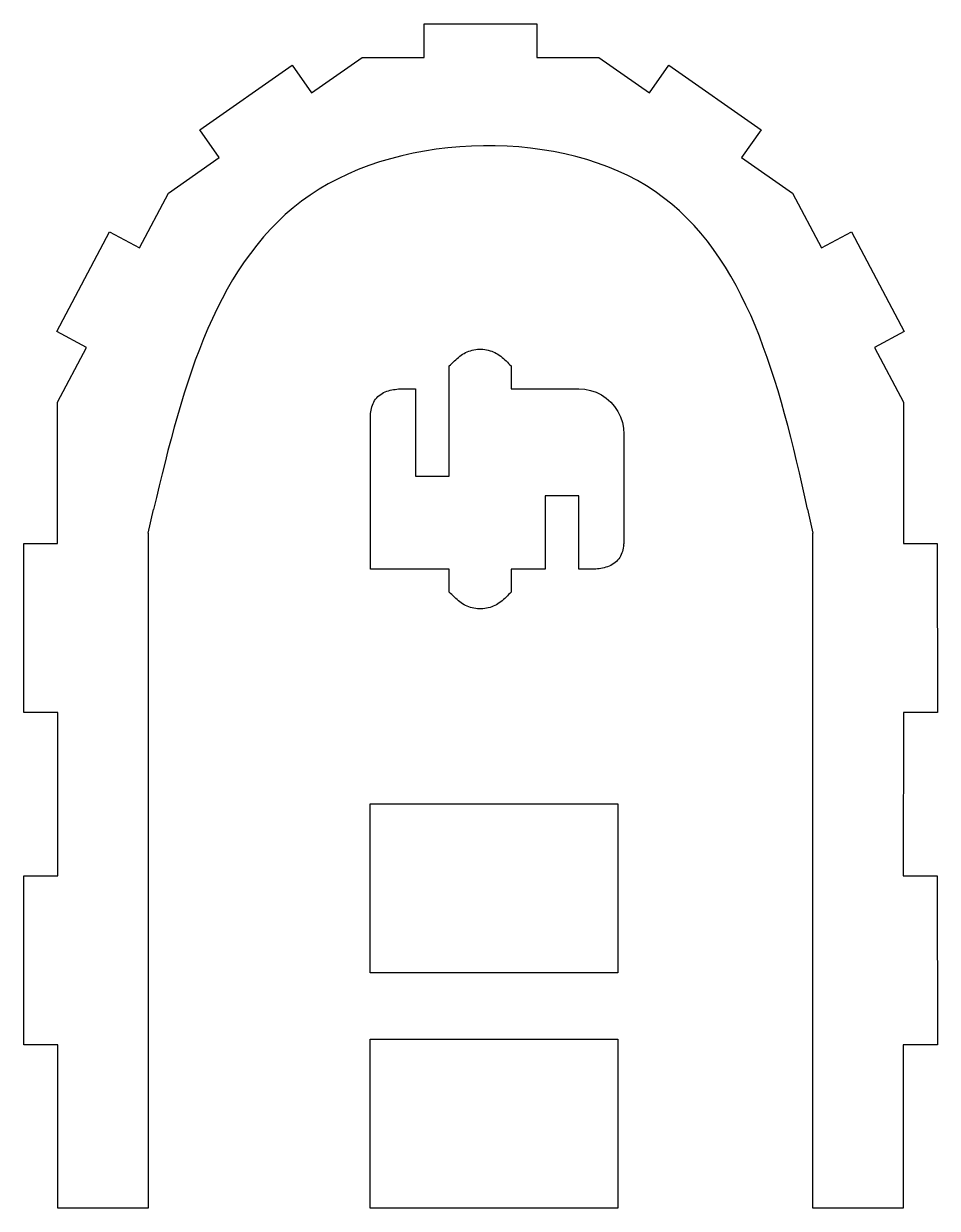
# Model space of a CAD drawing. Extents: x -3475 to 3475, y -2114 to 2114.
# Drawn here: x -2461 to -1681, y 105 to 1116 of the extents above; entities that cross this region are included whole.
import ezdxf

# ---------------------------------------------------------------- set-up
doc = ezdxf.new("R2010")
doc.units = 0
doc.header["$MEASUREMENT"] = 0
doc.layers.get('0').update_dxf_attribs({"linetype": 'CONTINUOUS'})

msp = doc.modelspace()

# ---------------------------------------------------------------- linework, layer by layer
for p, q in [((-2118.9, 1115.9), (-2022.8, 1115.9)), ((-2118.9, 1087), (-2118.9, 1115.9)), ((-2022.8, 1115.9), (-2022.8, 1087)), ((-2214.9, 1056.9), (-2171.7, 1087.1)), ((-2171.7, 1087.1), (-2118.9, 1087)), ((-2022.8, 1087), (-1970, 1087.1)), ((-1970, 1087.1), (-1926.7, 1056.9)), ((-2310.3, 1025.4), (-2231.5, 1080.5)), ((-2231.5, 1080.5), (-2214.9, 1056.9)), ((-1926.7, 1056.9), (-1910.2, 1080.5)), ((-1910.2, 1080.5), (-1831.4, 1025.4)), ((-2293.7, 1001.7), (-2310.3, 1025.4)), ((-1831.4, 1025.4), (-1848, 1001.7)), ((-2088.5, 1010.9), (-2098.6, 1010)), ((-2078.4, 1011.5), (-2088.5, 1010.9)), ((-2068.3, 1011.8), (-2078.4, 1011.5)), ((-2058.2, 1011.7), (-2068.3, 1011.8)), ((-2048.1, 1011.4), (-2058.2, 1011.7)), ((-2038.1, 1010.7), (-2048.1, 1011.4)), ((-2028.1, 1009.7), (-2038.1, 1010.7)), ((-2337, 971.4), (-2293.7, 1001.7)), ((-2147.6, 1000.7), (-2157, 997.9)), ((-2138, 1003.2), (-2147.6, 1000.7)), ((-2128.3, 1005.4), (-2138, 1003.2)), ((-2118.5, 1007.2), (-2128.3, 1005.4)), ((-2108.6, 1008.8), (-2118.5, 1007.2)), ((-2098.6, 1010), (-2108.6, 1008.8)), ((-2018.3, 1008.4), (-2028.1, 1009.7)), ((-2008.5, 1006.8), (-2018.3, 1008.4)), ((-1998.9, 1004.8), (-2008.5, 1006.8)), ((-1989.4, 1002.5), (-1998.9, 1004.8)), ((-1980.1, 999.9), (-1989.4, 1002.5)), ((-1848, 1001.7), (-1804.7, 971.4)), ((-2175.2, 991.4), (-2183.9, 987.6)), ((-2166.2, 994.8), (-2175.2, 991.4)), ((-2157, 997.9), (-2166.2, 994.8)), ((-1971, 997), (-1980.1, 999.9)), ((-1962.1, 993.8), (-1971, 997)), ((-1953.5, 990.2), (-1962.1, 993.8)), ((-2192.4, 983.6), (-2200.7, 979.2)), ((-2183.9, 987.6), (-2192.4, 983.6)), ((-1945.1, 986.3), (-1953.5, 990.2)), ((-1937, 982), (-1945.1, 986.3)), ((-1929.2, 977.5), (-1937, 982)), ((-2361.8, 924.6), (-2337, 971.4)), ((-2208.6, 974.6), (-2216.2, 969.6)), ((-2200.7, 979.2), (-2208.6, 974.6)), ((-1921.8, 972.6), (-1929.2, 977.5)), ((-1914.6, 967.4), (-1921.8, 972.6)), ((-1804.7, 971.4), (-1779.9, 924.6)), ((-2223.6, 964.4), (-2230.6, 958.8)), ((-2216.2, 969.6), (-2223.6, 964.4)), ((-1907.7, 961.9), (-1914.6, 967.4)), ((-1901.1, 956.1), (-1907.7, 961.9)), ((-2237.4, 953), (-2243.9, 946.9)), ((-2230.6, 958.8), (-2237.4, 953)), ((-1894.7, 950.1), (-1901.1, 956.1)), ((-1888.6, 943.7), (-1894.7, 950.1)), ((-2250.1, 940.5), (-2256, 933.9)), ((-2243.9, 946.9), (-2250.1, 940.5)), ((-1882.8, 937.1), (-1888.6, 943.7)), ((-2432.4, 853.3), (-2387.3, 938.2)), ((-2387.3, 938.2), (-2361.8, 924.6)), ((-2256, 933.9), (-2261.8, 927)), ((-1877.2, 930.2), (-1882.8, 937.1)), ((-1871.9, 923.1), (-1877.2, 930.2)), ((-1779.9, 924.6), (-1754.4, 938.2)), ((-1754.4, 938.2), (-1709.2, 853.3)), ((-2267.2, 919.9), (-2272.5, 912.6)), ((-2261.8, 927), (-2267.2, 919.9)), ((-1866.8, 915.8), (-1871.9, 923.1)), ((-2272.5, 912.6), (-2277.5, 905.1)), ((-1861.9, 908.2), (-1866.8, 915.8)), ((-2277.5, 905.1), (-2282.3, 897.3)), ((-1857.2, 900.4), (-1861.9, 908.2)), ((-1852.7, 892.4), (-1857.2, 900.4)), ((-2282.3, 897.3), (-2286.9, 889.4)), ((-1848.4, 884.1), (-1852.7, 892.4)), ((-2291.3, 881.2), (-2295.5, 872.9)), ((-2286.9, 889.4), (-2291.3, 881.2)), ((-1844.3, 875.7), (-1848.4, 884.1)), ((-2295.5, 872.9), (-2299.6, 864.4)), ((-1840.3, 867.1), (-1844.3, 875.7)), ((-2299.6, 864.4), (-2303.5, 855.7)), ((-1836.6, 858.4), (-1840.3, 867.1)), ((-2406.9, 839.7), (-2432.4, 853.3)), ((-2303.5, 855.7), (-2307.2, 846.9)), ((-1832.9, 849.4), (-1836.6, 858.4)), ((-1829.5, 840.3), (-1832.9, 849.4)), ((-1709.2, 853.3), (-1734.7, 839.7)), ((-2431.8, 793), (-2406.9, 839.7)), ((-2307.2, 846.9), (-2310.7, 837.9)), ((-1826.2, 831.1), (-1829.5, 840.3)), ((-1734.7, 839.7), (-1709.9, 793)), ((-2310.7, 837.9), (-2314.2, 828.8)), ((-2093.1, 828.2), (-2092, 829.2)), ((-2092, 829.2), (-2090.8, 830.2)), ((-2090.8, 830.2), (-2089.7, 831.2)), ((-2089.7, 831.2), (-2088.5, 832.1)), ((-2088.5, 832.1), (-2087.3, 833)), ((-2087.3, 833), (-2086.1, 833.8)), ((-2086.1, 833.8), (-2084.8, 834.6)), ((-2084.8, 834.6), (-2083.5, 835.3)), ((-2083.5, 835.3), (-2082.1, 835.9)), ((-2082.1, 835.9), (-2080.8, 836.5)), ((-2080.8, 836.5), (-2079.3, 836.9)), ((-2079.3, 836.9), (-2077.9, 837.4)), ((-2077.9, 837.4), (-2076.4, 837.7)), ((-2076.4, 837.7), (-2074.9, 837.9)), ((-2074.9, 837.9), (-2073.3, 838.1)), ((-2073.3, 838.1), (-2071.8, 838.2)), ((-2071.8, 838.2), (-2070.3, 838.2)), ((-2070.3, 838.2), (-2068.7, 838.1)), ((-2068.7, 838.1), (-2067.2, 837.9)), ((-2067.2, 837.9), (-2065.7, 837.7)), ((-2065.7, 837.7), (-2064.2, 837.4)), ((-2064.2, 837.4), (-2062.7, 836.9)), ((-2062.7, 836.9), (-2061.3, 836.5)), ((-2061.3, 836.5), (-2059.9, 835.9)), ((-2059.9, 835.9), (-2058.6, 835.3)), ((-2058.6, 835.3), (-2057.3, 834.6)), ((-2057.3, 834.6), (-2056, 833.8)), ((-2056, 833.8), (-2054.8, 833)), ((-2054.8, 833), (-2053.6, 832.1)), ((-2053.6, 832.1), (-2052.4, 831.2)), ((-2052.4, 831.2), (-2051.2, 830.2)), ((-2051.2, 830.2), (-2050.1, 829.2)), ((-2050.1, 829.2), (-2049, 828.2)), ((-1823, 821.7), (-1826.2, 831.1)), ((-2317.4, 819.5), (-2320.6, 810.1)), ((-2314.2, 828.8), (-2317.4, 819.5)), ((-2097.5, 823.9), (-2096.4, 824.9)), ((-2097.5, 729.8), (-2097.5, 823.9)), ((-2096.4, 824.9), (-2095.3, 826)), ((-2095.3, 826), (-2094.2, 827.1)), ((-2094.2, 827.1), (-2093.1, 828.2)), ((-2049, 828.2), (-2047.9, 827.1)), ((-2047.9, 827.1), (-2046.8, 826)), ((-2046.8, 826), (-2045.7, 824.9)), ((-2045.7, 824.9), (-2044.6, 823.9)), ((-2044.6, 823.9), (-2044.6, 804.3)), ((-1819.9, 812.2), (-1823, 821.7)), ((-2320.6, 810.1), (-2323.7, 800.6)), ((-1816.9, 802.6), (-1819.9, 812.2)), ((-2323.7, 800.6), (-2326.6, 791.1)), ((-2158.3, 797.8), (-2157.2, 798.7)), ((-2157.2, 798.7), (-2156, 799.6)), ((-2156, 799.6), (-2154.8, 800.4)), ((-2154.8, 800.4), (-2153.5, 801.1)), ((-2153.5, 801.1), (-2152.1, 801.8)), ((-2152.1, 801.8), (-2150.8, 802.3)), ((-2150.8, 802.3), (-2149.4, 802.7)), ((-2149.4, 802.7), (-2148, 803.1)), ((-2148, 803.1), (-2146.6, 803.4)), ((-2146.6, 803.4), (-2145.1, 803.7)), ((-2145.1, 803.7), (-2143.7, 803.9)), ((-2143.7, 803.9), (-2142.2, 804.1)), ((-2142.2, 804.1), (-2140.7, 804.3)), ((-2140.7, 804.3), (-2126.3, 804.3)), ((-2126.3, 804.3), (-2126.3, 729.8)), ((-2044.6, 804.3), (-1986.9, 804.3)), ((-1986.9, 804.3), (-1981.9, 804)), ((-1981.9, 804), (-1976.9, 803)), ((-1976.9, 803), (-1972.2, 801.4)), ((-1972.2, 801.4), (-1967.7, 799.2)), ((-1967.7, 799.2), (-1963.5, 796.3)), ((-1814.1, 792.8), (-1816.9, 802.6)), ((-2431.7, 672.5), (-2431.8, 793)), ((-2326.6, 791.1), (-2329.4, 781.4)), ((-2163.9, 787.7), (-2163.5, 789.1)), ((-2163.5, 789.1), (-2163.1, 790.5)), ((-2163.1, 790.5), (-2162.5, 791.8)), ((-2162.5, 791.8), (-2161.9, 793.1)), ((-2161.9, 793.1), (-2161.2, 794.4)), ((-2161.2, 794.4), (-2160.3, 795.6)), ((-2160.3, 795.6), (-2159.4, 796.7)), ((-2159.4, 796.7), (-2158.3, 797.8)), ((-1963.5, 796.3), (-1959.7, 793)), ((-1959.7, 793), (-1956.4, 789.2)), ((-1956.4, 789.2), (-1953.6, 785)), ((-1811.3, 783), (-1814.1, 792.8)), ((-1709.9, 793), (-1710, 672.5)), ((-2329.4, 781.4), (-2332.2, 771.6)), ((-2164.8, 783.3), (-2164.5, 784.8)), ((-2164.8, 650.5), (-2164.8, 783.3)), ((-2164.5, 784.8), (-2164.2, 786.2)), ((-2164.2, 786.2), (-2163.9, 787.7)), ((-1953.6, 785), (-1951.4, 780.5)), ((-1951.4, 780.5), (-1949.7, 775.7)), ((-1808.7, 773.1), (-1811.3, 783)), ((-2332.2, 771.6), (-2334.9, 761.7)), ((-1949.7, 775.7), (-1948.8, 770.8)), ((-1948.8, 770.8), (-1948.4, 765.7)), ((-1806.1, 763.1), (-1808.7, 773.1)), ((-2334.9, 761.7), (-2337.5, 751.8)), ((-1948.4, 765.7), (-1948.4, 672.2)), ((-1803.6, 753), (-1806.1, 763.1)), ((-2337.5, 751.8), (-2340, 741.8)), ((-1801.1, 742.8), (-1803.6, 753)), ((-2340, 741.8), (-2342.5, 731.8)), ((-1798.7, 732.6), (-1801.1, 742.8)), ((-2342.5, 731.8), (-2345, 721.7)), ((-2126.3, 729.8), (-2097.5, 729.8)), ((-1796.3, 722.4), (-1798.7, 732.6)), ((-2345, 721.7), (-2347.4, 711.6)), ((-1794, 712.1), (-1796.3, 722.4)), ((-2347.4, 711.6), (-2349.8, 701.4)), ((-2015.7, 713), (-2015.7, 650.5)), ((-1986.9, 713), (-2015.7, 713)), ((-1986.9, 650.5), (-1986.9, 713)), ((-1791.7, 701.8), (-1794, 712.1)), ((-2354.5, 681.1), (-2349.8, 701.4)), ((-1791.7, 701.8), (-1787.2, 681.1)), ((-2354.5, 681.1), (-2354.5, 105.2)), ((-1787.2, 105.2), (-1787.2, 681.1)), ((-2460.6, 672.5), (-2431.7, 672.5)), ((-2460.6, 528.3), (-2460.6, 672.5)), ((-1949.3, 667.1), (-1949.7, 665.7)), ((-1949, 668.5), (-1949.3, 667.1)), ((-1948.7, 670), (-1949, 668.5)), ((-1948.6, 670.7), (-1948.7, 670)), ((-1948.6, 670.7), (-1948.4, 672.2)), ((-1710, 672.5), (-1681.1, 672.5)), ((-1681.1, 672.5), (-1681, 528.3)), ((-1954.9, 657), (-1956, 656.1)), ((-1953.8, 658.1), (-1954.9, 657)), ((-1952.9, 659.2), (-1953.8, 658.1)), ((-1952, 660.4), (-1952.9, 659.2)), ((-1951.3, 661.6), (-1952, 660.4)), ((-1950.7, 662.9), (-1951.3, 661.6)), ((-1950.2, 664.3), (-1950.7, 662.9)), ((-1949.7, 665.7), (-1950.2, 664.3)), ((-2097.5, 650.5), (-2164.8, 650.5)), ((-2097.5, 630.9), (-2097.5, 650.5)), ((-2044.6, 650.5), (-2044.6, 630.9)), ((-2015.7, 650.5), (-2044.6, 650.5)), ((-1972.5, 650.5), (-1986.9, 650.5)), ((-1971, 650.7), (-1972.5, 650.5)), ((-1969.6, 650.9), (-1971, 650.7)), ((-1968.1, 651.1), (-1969.6, 650.9)), ((-1966.7, 651.4), (-1968.1, 651.1)), ((-1965.2, 651.7), (-1966.7, 651.4)), ((-1963.8, 652.1), (-1965.2, 651.7)), ((-1962.4, 652.5), (-1963.8, 652.1)), ((-1961.1, 653), (-1962.4, 652.5)), ((-1959.7, 653.6), (-1961.1, 653)), ((-1958.4, 654.4), (-1959.7, 653.6)), ((-1957.2, 655.2), (-1958.4, 654.4)), ((-1956, 656.1), (-1957.2, 655.2)), ((-2096.4, 629.8), (-2097.5, 630.9)), ((-2095.3, 628.8), (-2096.4, 629.8)), ((-2094.2, 627.7), (-2095.3, 628.8)), ((-2093.1, 626.6), (-2094.2, 627.7)), ((-2092, 625.6), (-2093.1, 626.6)), ((-2049, 626.6), (-2050.1, 625.6)), ((-2047.9, 627.7), (-2049, 626.6)), ((-2046.8, 628.8), (-2047.9, 627.7)), ((-2045.7, 629.8), (-2046.8, 628.8)), ((-2044.6, 630.9), (-2045.7, 629.8)), ((-2090.8, 624.6), (-2092, 625.6)), ((-2089.7, 623.6), (-2090.8, 624.6)), ((-2088.5, 622.7), (-2089.7, 623.6)), ((-2087.3, 621.8), (-2088.5, 622.7)), ((-2086.1, 621), (-2087.3, 621.8)), ((-2084.8, 620.2), (-2086.1, 621)), ((-2083.5, 619.5), (-2084.8, 620.2)), ((-2082.1, 618.9), (-2083.5, 619.5)), ((-2080.8, 618.3), (-2082.1, 618.9)), ((-2079.3, 617.8), (-2080.8, 618.3)), ((-2077.9, 617.4), (-2079.3, 617.8)), ((-2076.4, 617.1), (-2077.9, 617.4)), ((-2074.9, 616.9), (-2076.4, 617.1)), ((-2073.3, 616.7), (-2074.9, 616.9)), ((-2071.8, 616.6), (-2073.3, 616.7)), ((-2070.3, 616.6), (-2071.8, 616.6)), ((-2068.7, 616.7), (-2070.3, 616.6)), ((-2067.2, 616.9), (-2068.7, 616.7)), ((-2065.7, 617.1), (-2067.2, 616.9)), ((-2064.2, 617.4), (-2065.7, 617.1)), ((-2062.7, 617.8), (-2064.2, 617.4)), ((-2061.3, 618.3), (-2062.7, 617.8)), ((-2059.9, 618.9), (-2061.3, 618.3)), ((-2058.6, 619.5), (-2059.9, 618.9)), ((-2057.3, 620.2), (-2058.6, 619.5)), ((-2056, 621), (-2057.3, 620.2)), ((-2054.8, 621.8), (-2056, 621)), ((-2053.6, 622.7), (-2054.8, 621.8)), ((-2052.4, 623.6), (-2053.6, 622.7)), ((-2051.2, 624.6), (-2052.4, 623.6)), ((-2050.1, 625.6), (-2051.2, 624.6)), ((-2431.6, 528.3), (-2460.6, 528.3)), ((-2431.6, 388.9), (-2431.6, 528.3)), ((-1710, 528.3), (-1710.1, 388.9)), ((-1681, 528.3), (-1710, 528.3)), ((-2165.1, 306), (-2165.1, 450.3)), ((-2165.1, 450.3), (-1953.6, 450.3)), ((-1953.6, 450.3), (-1953.6, 306)), ((-2460.6, 388.9), (-2431.6, 388.9)), ((-2460.6, 244.6), (-2460.6, 388.9)), ((-1710.1, 388.9), (-1681.1, 388.9)), ((-1681.1, 388.9), (-1681, 244.6)), ((-1953.6, 306), (-2165.1, 306)), ((-2431.5, 244.6), (-2460.6, 244.6)), ((-2431.4, 105.2), (-2431.5, 244.6)), ((-2165.1, 105.2), (-2165.1, 249.4)), ((-2165.1, 249.4), (-1953.6, 249.4)), ((-1953.6, 249.4), (-1953.6, 105.2)), ((-1710.2, 244.6), (-1710.2, 105.2)), ((-1681, 244.6), (-1710.2, 244.6)), ((-2354.5, 105.2), (-2431.4, 105.2)), ((-1953.6, 105.2), (-2165.1, 105.2)), ((-1710.2, 105.2), (-1787.2, 105.2))]:
    msp.add_line(p, q)

doc.saveas('drawing.dxf')
